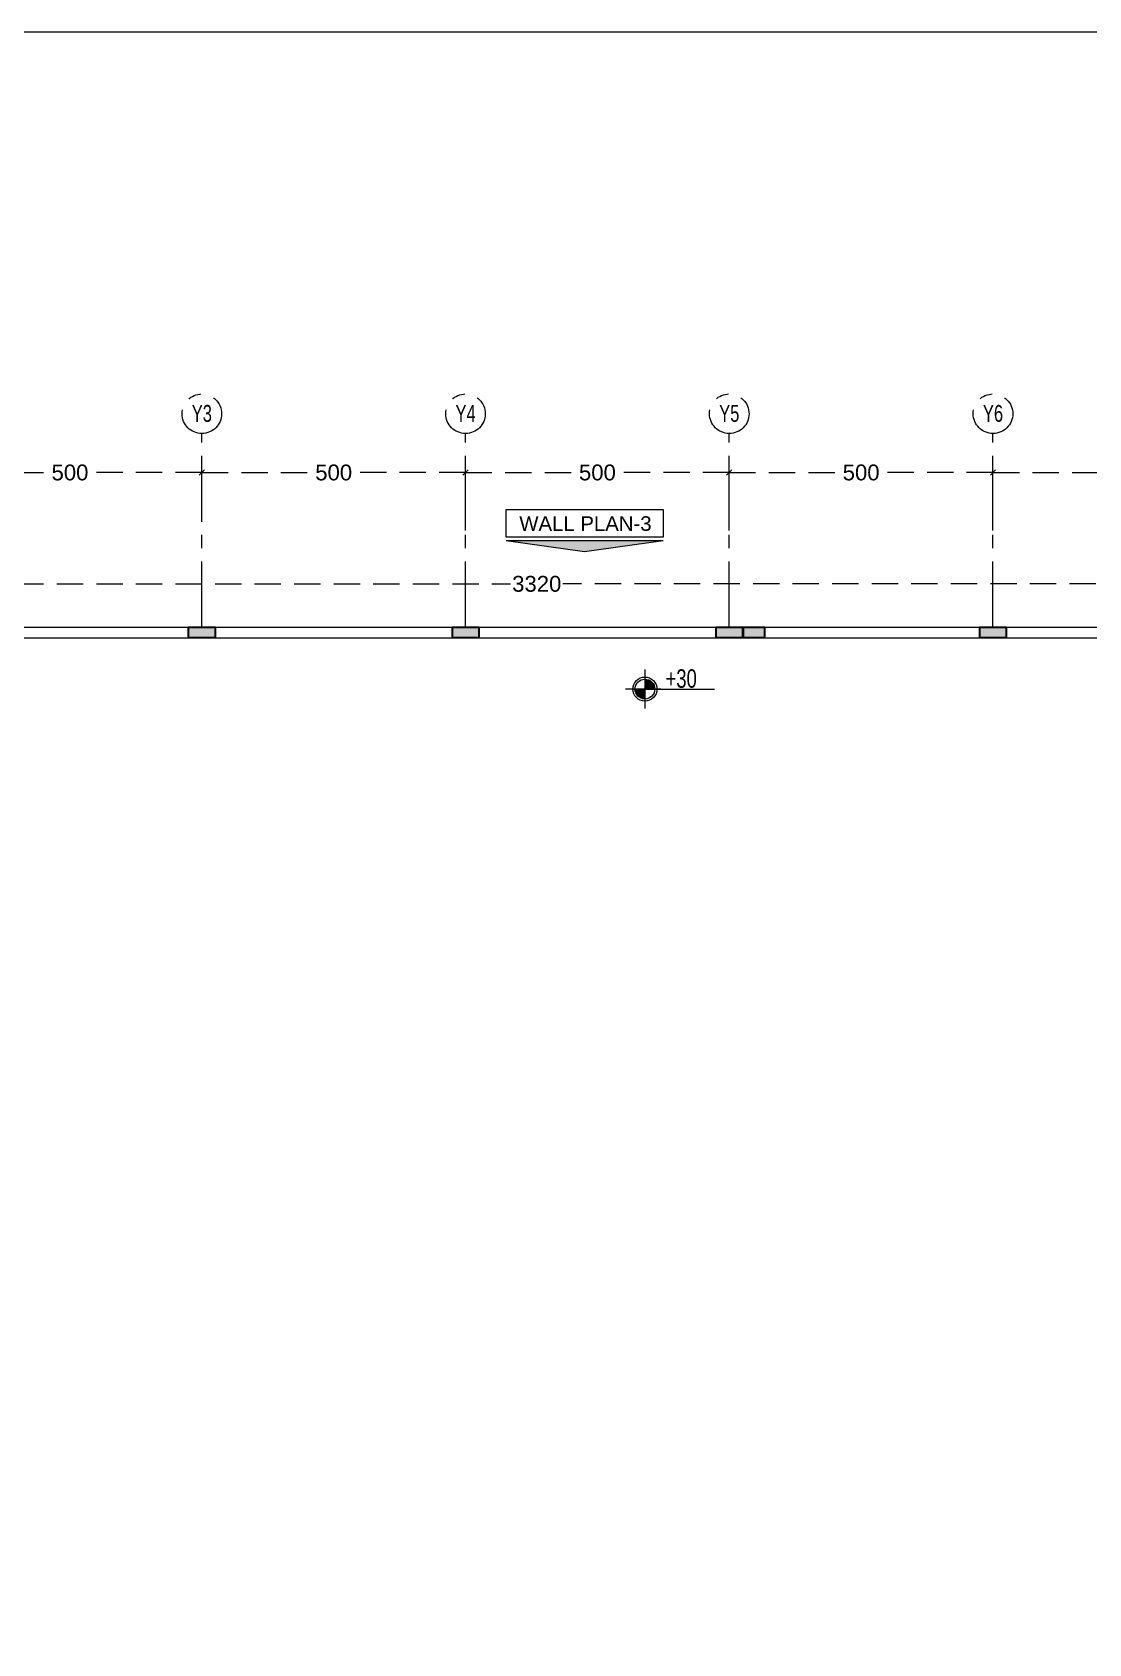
# Model space of a CAD drawing. Header units: inches. Extents: x -114 to 635, y -137 to 57.
# Drawn here: x 35.42 to 55.45, y -86.36 to -55.81 of the extents above; entities that cross this region are included whole.
import ezdxf
from ezdxf.enums import TextEntityAlignment as Align

# ---------------------------------------------------------------- set-up
doc = ezdxf.new("R2010")
doc.units = ezdxf.units.IN
doc.header["$MEASUREMENT"] = 0
doc.header["$PDMODE"] = 98
for name, pattern in [('CENTER', [2, 1.25, -0.25, 0.25, -0.25]), ('CENTERX2', [4, 2.5, -0.5, 0.5, -0.5]), ('DASHED', [0.75, 0.5, -0.25])]:
    doc.linetypes.add(name, pattern=pattern)
doc.layers.get('0').update_dxf_attribs({"lineweight": 5})
doc.layers.get('Defpoints').update_dxf_attribs({"lineweight": 5})
for name, color, linetype, lineweight in [('A-ELEVATION TAG', 230, 'Continuous', 5), ('AXIS DIMENSION', 8, 'Continuous', 5), ('BORDER A2', 7, 'Continuous', 50), ('BOUNDARY WALL', 3, 'Continuous', 18), ('COLUMNS HATCH', 1, 'Continuous', 5), ('DIM-OUT', 3, 'Continuous', 13), ('E-C', 6, 'Continuous', 5), ('LEVEL SYMBOL', 8, 'Continuous', 5), ('PROPOSED COLUMNS', 6, 'Continuous', 30)]:
    doc.layers.add(name, color=color, linetype=linetype, lineweight=lineweight)
doc.layers.add('AXIES', color=7, linetype='CENTER', lineweight=0, true_color=0x949596)
doc.styles.add('002-F.FLOOR PLAN$0$xref plans$0$ATTRIBUTE', font='BKANT.TTF')
doc.styles.add('Arial', font='arial.ttf')
doc.styles.add('ARIAL-GRID', font='arial.ttf', dxfattribs={"width": 0.7, "height": 320})
doc.dimstyles.new('SITE RASH', dxfattribs={"dimtxt": 0.3, "dimasz": 0.1, "dimexe": 0, "dimexo": 0, "dimgap": 0.05, "dimtad": 0, "dimdec": 0, "dimlfac": 100, "dimzin": 0, "dimdsep": 46, "dimtxsty": 'Arial', "dimblk": 'OBLIQUE', "dimcen": 0.05, "dimclrd": 256, "dimclre": 256, "dimclrt": 256, "dimadec": 0, "dimazin": 0, "dimtfac": 10, "dimtdec": 0, "dimtix": 1, "dimtofl": 0, "dimtmove": 1, "dimatfit": 2, "dimldrblk": 'OBLIQUE', "dimfxl": 0.05, "dimtolj": 1, "dimtzin": 0, "dimlwd": -1, "dimlwe": -1, "dimarcsym": 0})

# ---------------------------------------------------------------- blocks, each defined once
blk = doc.blocks.new('_Oblique')
at = {"color": 0, "lineweight": -2}
blk.add_line((-0.5, -0.5), (0.5, 0.5), dxfattribs=at)
blk = doc.blocks.new('*D766')
at = {"layer": 'Defpoints', "color": 0, "transparency": 16777216}
for p in [(61.58161748973664, -66.27102850030428), (28.38161748973666, -67.09371461564228), (61.58161748973664, -67.09371461564228)]:
    blk.add_point(p, dxfattribs=at)
at = {"layer": 'DIM-OUT', "color": 1, "transparency": 16777216}
for p, q in [((28.38161748973666, -67.09371461564228), (28.38161748973666, -66.27102850030428)), ((61.58161748973664, -67.09371461564228), (61.58161748973664, -66.27102850030428))]:
    blk.add_line(p, q, dxfattribs=at)
at = {"layer": 'DIM-OUT', "color": 1, "linetype": 'DASHED', "transparency": 16777216}
for p, q in [((28.38161748973666, -66.27102850030428), (44.48427778987308, -66.27102850030428)), ((61.58161748973664, -66.27102850030428), (45.47895718960022, -66.27102850030428))]:
    blk.add_line(p, q, dxfattribs=at)
at = {"layer": 'DIM-OUT', "color": 1, "transparency": 16777216, "xscale": 0.1, "yscale": 0.1, "zscale": 0.1, "rotation": 180}
blk.add_blockref('_Oblique', (28.38161748973666, -66.27102850030428), dxfattribs=at)
at = {"layer": 'DIM-OUT', "color": 1, "transparency": 16777216, "xscale": 0.1, "yscale": 0.1, "zscale": 0.1}
blk.add_blockref('_Oblique', (61.58161748973664, -66.27102850030428), dxfattribs=at)
at = {"layer": 'DIM-OUT', "transparency": 16777216, "insert": (44.98161748973665, -66.27102850030428), "char_height": 0.3, "attachment_point": 5, "style": 'Arial'}
blk.add_mtext('\\A1;3320', dxfattribs=at)
blk = doc.blocks.new('002-F.FLOOR PLAN$0$xref plans$0$LVL-PL')
h = blk.add_hatch(color=256)
h.paths.add_polyline_path([(0, 0.1233333333366318), (0, 0), (0.1233333333366318, 0, 0.4142135623713494)])
h.paths.add_polyline_path([(0, 3.638e-12), (-0.1233333333366318, 0, 0.4142135623713494), (0, -0.1233333333366318)])
for p, q in [((0, 0.2423931623961835), (0, -0.2423931623961835)), ((0.1999999999970896, 0), (-0.2423931623925455, 0)), ((0, 0), (0.8647632531776706, 0))]:
    blk.add_line(p, q)
for radius in [0.1500000000046361, 0.1233333333369346]:
    blk.add_circle((0, 0), radius)
at = {"style": '002-F.FLOOR PLAN$0$xref plans$0$ATTRIBUTE', "width": 0.75, "flags": 12}
for tag, p in [('LEVEL', (0.5169967120220919, 0.1508291632280816)), ('POSITION', (0.5169967120148158, -0.1541315465772186))]:
    blk.add_attdef(tag, text='', height=0.2, dxfattribs=at).set_placement(p, align=Align.MIDDLE)
blk = doc.blocks.new('DSADAASDASDASASDASASDASASDASASDAS')
at = {"layer": 'COLUMNS HATCH'}
for points in [[(883.6003584421937, -76.70451547365826), (883.6003584421937, -76.50451547365822), (884.1003584421937, -76.50451547365822), (884.1003584421937, -76.70451547365826)], [(888.6003584421937, -76.70451547365826), (888.6003584421937, -76.50451547365822), (889.1003584421937, -76.50451547365822), (889.1003584421937, -76.70451547365826)], [(893.6003584421937, -76.70451547365826), (893.6003584421937, -76.50451547365822), (894.1003584421937, -76.50451547365822), (894.1003584421937, -76.70451547365826)], [(894.1203584421937, -76.70451547365826), (894.1203584421937, -76.50451547365822), (894.5203584421937, -76.50451547365822), (894.5203584421937, -76.70451547365826)], [(898.6003584421937, -76.70451547365826), (898.6003584421937, -76.50451547365822), (899.1003584421937, -76.50451547365822), (899.1003584421937, -76.70451547365826)]]:
    blk.add_hatch(color=256, dxfattribs=at).paths.add_polyline_path(points)
at = {"layer": 'PROPOSED COLUMNS'}
for points in [[(883.6003584421937, -76.70451547365826), (883.6003584421937, -76.50451547365822), (884.1003584421937, -76.50451547365822), (884.1003584421937, -76.70451547365826)], [(888.6003584421937, -76.70451547365826), (888.6003584421937, -76.50451547365822), (889.1003584421937, -76.50451547365822), (889.1003584421937, -76.70451547365826)], [(893.6003584421937, -76.70451547365826), (893.6003584421937, -76.50451547365822), (894.1003584421937, -76.50451547365822), (894.1003584421937, -76.70451547365826)], [(894.1203584421937, -76.70451547365826), (894.1203584421937, -76.50451547365822), (894.5203584421937, -76.50451547365822), (894.5203584421937, -76.70451547365826)], [(898.6003584421937, -76.70451547365826), (898.6003584421937, -76.50451547365822), (899.1003584421937, -76.50451547365822), (899.1003584421937, -76.70451547365826)]]:
    blk.add_lwpolyline(points, close=True, dxfattribs=at)
blk = doc.blocks.new('WSA-GRID')
at = {"layer": 'AXIES', "style": 'ARIAL-GRID', "width": 0.7}
blk.add_attdef('GRID', text='', height=320, dxfattribs=at).set_placement((-0.0001176831137854606, 521.8452060963755), align=Align.MIDDLE_CENTER)
blk = doc.blocks.new('*D980')
at = {"layer": 'AXIS DIMENSION', "transparency": 16777216}
for p, q in [((33.63161748973664, -64.96210910265086), (33.63161748973664, -64.16043891173626)), ((38.63161748973664, -64.91333006810441), (38.63161748973664, -64.16043891173626))]:
    blk.add_line(p, q, dxfattribs=at)
at = {"layer": 'AXIS DIMENSION', "color": 17, "linetype": 'DASHED', "transparency": 16777216}
for p, q in [((33.63161748973664, -64.16043891173626), (35.75071708045969, -64.16043891173626)), ((38.63161748973664, -64.16043891173626), (36.51251789901359, -64.16043891173626))]:
    blk.add_line(p, q, dxfattribs=at)
at = {"layer": 'Defpoints', "color": 0, "transparency": 16777216}
for p in [(38.63161748973664, -64.16043891173626), (33.63161748973664, -64.96210910265086), (38.63161748973664, -64.91333006810441)]:
    blk.add_point(p, dxfattribs=at)
at = {"layer": 'AXIS DIMENSION', "color": 17, "transparency": 16777216, "xscale": 0.1, "yscale": 0.1, "zscale": 0.1, "rotation": 180}
blk.add_blockref('_Oblique', (33.63161748973664, -64.16043891173626), dxfattribs=at)
at = {"layer": 'AXIS DIMENSION', "color": 17, "transparency": 16777216, "xscale": 0.1, "yscale": 0.1, "zscale": 0.1}
blk.add_blockref('_Oblique', (38.63161748973664, -64.16043891173626), dxfattribs=at)
at = {"layer": 'AXIS DIMENSION', "color": 3, "transparency": 16777216, "insert": (36.13161748973664, -64.16043891173626), "char_height": 0.3, "attachment_point": 5, "style": 'Arial'}
blk.add_mtext('\\A1;500', dxfattribs=at)
blk = doc.blocks.new('*D981')
at = {"layer": 'AXIS DIMENSION', "transparency": 16777216}
for p, q in [((38.63161748973664, -64.91333006810441), (38.63161748973664, -64.16043891173626)), ((43.63161748973664, -65.25706006225306), (43.63161748973664, -64.16043891173626))]:
    blk.add_line(p, q, dxfattribs=at)
at = {"layer": 'AXIS DIMENSION', "color": 17, "linetype": 'DASHED', "transparency": 16777216}
for p, q in [((38.63161748973664, -64.16043891173626), (40.75071708045969, -64.16043891173626)), ((43.63161748973664, -64.16043891173626), (41.51251789901359, -64.16043891173626))]:
    blk.add_line(p, q, dxfattribs=at)
at = {"layer": 'Defpoints', "color": 0, "transparency": 16777216}
for p in [(43.63161748973664, -64.16043891173626), (38.63161748973664, -64.91333006810441), (43.63161748973664, -65.25706006225306)]:
    blk.add_point(p, dxfattribs=at)
at = {"layer": 'AXIS DIMENSION', "color": 17, "transparency": 16777216, "xscale": 0.1, "yscale": 0.1, "zscale": 0.1, "rotation": 180}
blk.add_blockref('_Oblique', (38.63161748973664, -64.16043891173626), dxfattribs=at)
at = {"layer": 'AXIS DIMENSION', "color": 17, "transparency": 16777216, "xscale": 0.1, "yscale": 0.1, "zscale": 0.1}
blk.add_blockref('_Oblique', (43.63161748973664, -64.16043891173626), dxfattribs=at)
at = {"layer": 'AXIS DIMENSION', "color": 3, "transparency": 16777216, "insert": (41.13161748973664, -64.16043891173626), "char_height": 0.3, "attachment_point": 5, "style": 'Arial'}
blk.add_mtext('\\A1;500', dxfattribs=at)
blk = doc.blocks.new('*D982')
at = {"layer": 'AXIS DIMENSION', "transparency": 16777216}
for p, q in [((43.63161748973664, -65.25706006225306), (43.63161748973664, -64.16043891173626)), ((48.63161748973661, -65.25706006225306), (48.63161748973661, -64.16043891173626))]:
    blk.add_line(p, q, dxfattribs=at)
at = {"layer": 'AXIS DIMENSION', "color": 17, "linetype": 'DASHED', "transparency": 16777216}
for p, q in [((43.63161748973664, -64.16043891173626), (45.75071708045968, -64.16043891173626)), ((48.63161748973661, -64.16043891173626), (46.51251789901357, -64.16043891173626))]:
    blk.add_line(p, q, dxfattribs=at)
at = {"layer": 'Defpoints', "color": 0, "transparency": 16777216}
for p in [(48.63161748973661, -64.16043891173626), (43.63161748973664, -65.25706006225306), (48.63161748973661, -65.25706006225306)]:
    blk.add_point(p, dxfattribs=at)
at = {"layer": 'AXIS DIMENSION', "color": 17, "transparency": 16777216, "xscale": 0.1, "yscale": 0.1, "zscale": 0.1, "rotation": 180}
blk.add_blockref('_Oblique', (43.63161748973664, -64.16043891173626), dxfattribs=at)
at = {"layer": 'AXIS DIMENSION', "color": 17, "transparency": 16777216, "xscale": 0.1, "yscale": 0.1, "zscale": 0.1}
blk.add_blockref('_Oblique', (48.63161748973661, -64.16043891173626), dxfattribs=at)
at = {"layer": 'AXIS DIMENSION', "color": 3, "transparency": 16777216, "insert": (46.13161748973663, -64.16043891173626), "char_height": 0.3, "attachment_point": 5, "style": 'Arial'}
blk.add_mtext('\\A1;500', dxfattribs=at)
blk = doc.blocks.new('*D983')
at = {"layer": 'AXIS DIMENSION', "transparency": 16777216}
for p, q in [((48.63161748973661, -65.25706006225306), (48.63161748973661, -64.16043891173626)), ((53.63161748973661, -65.25706006225306), (53.63161748973661, -64.16043891173626))]:
    blk.add_line(p, q, dxfattribs=at)
at = {"layer": 'AXIS DIMENSION', "color": 17, "linetype": 'DASHED', "transparency": 16777216}
for p, q in [((48.63161748973661, -64.16043891173626), (50.75071708045967, -64.16043891173626)), ((53.63161748973661, -64.16043891173626), (51.51251789901356, -64.16043891173626))]:
    blk.add_line(p, q, dxfattribs=at)
at = {"layer": 'Defpoints', "color": 0, "transparency": 16777216}
for p in [(53.63161748973661, -64.16043891173626), (48.63161748973661, -65.25706006225306), (53.63161748973661, -65.25706006225306)]:
    blk.add_point(p, dxfattribs=at)
at = {"layer": 'AXIS DIMENSION', "color": 17, "transparency": 16777216, "xscale": 0.1, "yscale": 0.1, "zscale": 0.1, "rotation": 180}
blk.add_blockref('_Oblique', (48.63161748973661, -64.16043891173626), dxfattribs=at)
at = {"layer": 'AXIS DIMENSION', "color": 17, "transparency": 16777216, "xscale": 0.1, "yscale": 0.1, "zscale": 0.1}
blk.add_blockref('_Oblique', (53.63161748973661, -64.16043891173626), dxfattribs=at)
at = {"layer": 'AXIS DIMENSION', "color": 3, "transparency": 16777216, "insert": (51.13161748973661, -64.16043891173626), "char_height": 0.3, "attachment_point": 5, "style": 'Arial'}
blk.add_mtext('\\A1;500', dxfattribs=at)
blk = doc.blocks.new('*D984')
at = {"layer": 'AXIS DIMENSION', "transparency": 16777216}
for p, q in [((53.63161748973661, -65.25706006225306), (53.63161748973661, -64.16043891173626)), ((58.63161748973664, -65.25706006225306), (58.63161748973664, -64.16043891173626))]:
    blk.add_line(p, q, dxfattribs=at)
at = {"layer": 'AXIS DIMENSION', "color": 17, "linetype": 'DASHED', "transparency": 16777216}
for p, q in [((53.63161748973661, -64.16043891173626), (55.75071708045968, -64.16043891173626)), ((58.63161748973664, -64.16043891173626), (56.51251789901357, -64.16043891173626))]:
    blk.add_line(p, q, dxfattribs=at)
at = {"layer": 'Defpoints', "color": 0, "transparency": 16777216}
for p in [(58.63161748973664, -64.16043891173626), (53.63161748973661, -65.25706006225306), (58.63161748973664, -65.25706006225306)]:
    blk.add_point(p, dxfattribs=at)
at = {"layer": 'AXIS DIMENSION', "color": 17, "transparency": 16777216, "xscale": 0.1, "yscale": 0.1, "zscale": 0.1, "rotation": 180}
blk.add_blockref('_Oblique', (53.63161748973661, -64.16043891173626), dxfattribs=at)
at = {"layer": 'AXIS DIMENSION', "color": 17, "transparency": 16777216, "xscale": 0.1, "yscale": 0.1, "zscale": 0.1}
blk.add_blockref('_Oblique', (58.63161748973664, -64.16043891173626), dxfattribs=at)
at = {"layer": 'AXIS DIMENSION', "color": 3, "transparency": 16777216, "insert": (56.13161748973663, -64.16043891173626), "char_height": 0.3, "attachment_point": 5, "style": 'Arial'}
blk.add_mtext('\\A1;500', dxfattribs=at)

msp = doc.modelspace()

# ---------------------------------------------------------------- hatches: boundary and pattern name
at = {"layer": 'A-ELEVATION TAG'}
msp.add_hatch(color=256, dxfattribs=at).paths.add_polyline_path([(45.8895523729205, -65.65969638002935), (44.40372955200275, -65.44645495254235), (47.37537519383915, -65.44645495254326)])

# ---------------------------------------------------------------- linework, layer by layer
msp.add_line((44.40372955200275, -65.44645495254235), (47.37537519383915, -65.44645495254326), dxfattribs=at)
msp.add_lwpolyline([(44.40372955200275, -64.86004074646598), (47.37537519383915, -64.8600407464669), (47.37537519383915, -65.38426734660379), (44.40372955200275, -65.38426734660379)], close=True, dxfattribs=at)
msp.add_lwpolyline([(44.40372955200275, -65.44645495254235), (45.8895523729205, -65.65969638002935), (47.37537519383915, -65.44645495254326)], dxfattribs=at)
at = {"layer": 'AXIES', "linetype": 'CENTERX2', "ltscale": 0.5}
for p, q in [((38.63161748973664, -67.09371461564234), (38.63161748973664, -63.42040550886378)), ((43.63161748973664, -67.09371461564234), (43.63161748973664, -63.42040550886378)), ((48.63161748973664, -67.09371461564234), (48.63161748973664, -63.42040550886378)), ((53.63161748973664, -67.09371461564234), (53.63161748973664, -63.42040550886378))]:
    msp.add_line(p, q, dxfattribs=at)
for centre in [(38.63161748973664, -63.04540550886378), (43.63161748973664, -63.04540550886378), (48.63161748973664, -63.04540550886378), (53.63161748973664, -63.04540550886378)]:
    msp.add_circle(centre, 0.375, dxfattribs=at)
at = {"layer": 'BORDER A2', "lineweight": 5}
msp.add_lwpolyline([(10.37064837757059, -113.4145161599681), (80.6706483775706, -113.4145161599681), (80.6706483775706, -55.81451615996809), (10.37064837757059, -55.81451615996809)], close=True, dxfattribs=at)
at = {"layer": 'BOUNDARY WALL'}
for points in [[(28.38161748973666, -67.09371461564228), (61.58161748973664, -67.09371461564228), (61.58161748973664, -97.89412864850254)], [(28.58161748973664, -102.8937146156422), (28.58161748973664, -67.29371461564233), (61.38161748973666, -67.29371461564233), (61.38161748973687, -97.89412864850254)]]:
    msp.add_lwpolyline(points, dxfattribs=at)

# ---------------------------------------------------------------- block references
at = {"layer": 'AXIES', "color": 251, "linetype": 'CENTERX2', "xscale": 0.001, "yscale": 0.001, "zscale": 0.001}
for p, values in [((38.63161748973664, -63.56123873408143), {'GRID': 'Y3'}), ((43.63161748973664, -63.56123873408143), {'GRID': 'Y4'}), ((48.63161748973664, -63.56123873408143), {'GRID': 'Y5'}), ((53.63161748973664, -63.56123873408143), {'GRID': 'Y6'})]:
    msp.add_blockref('WSA-GRID', p, dxfattribs=at).add_auto_attribs(values)
at = {"layer": 'E-C', "linetype": 'ByBlock'}
msp.add_blockref('DSADAASDASDASASDASASDASASDASASDAS', (-845.2187409524571, 9.410800858015904), dxfattribs=at)
at = {"layer": 'LEVEL SYMBOL', "linetype": 'Continuous', "lineweight": 0}
ref = msp.add_blockref('002-F.FLOOR PLAN$0$xref plans$0$LVL-PL', (47.03179422589832, -68.26464637362051), dxfattribs=dict(at, xscale=1.524000000000014, yscale=1.524000000000014, zscale=1.524000000000014))
ref.add_attrib('LEVEL', '+30', dxfattribs={"layer": '0', "lineweight": 5, "height": 0.3499999999999999, "rotation": 359.9999992778307, "style": '002-F.FLOOR PLAN$0$xref plans$0$ATTRIBUTE', "width": 0.7500000000000003}).set_placement((47.71941865529729, -68.06403811049722), align=Align.MIDDLE)

# ---------------------------------------------------------------- texts
at = {"layer": 'A-ELEVATION TAG', "style": 'Arial'}
msp.add_text('WALL PLAN-3', height=0.2761567211446908, dxfattribs=at).set_placement((45.90464610916008, -65.26523168828749, -0.2375037433503167), align=Align.CENTER)

# ---------------------------------------------------------------- dimensions: what is measured, and where the dimension line sits
at = {"layer": 'AXIS DIMENSION'}
for base, p1, p2, picture, middle in [((38.63161748973664, -64.16043891173626), (33.63161748973664, -64.96210910265086), (38.63161748973664, -64.91333006810441), '*D980', (36.13161748973664, -64.16043891173626)), ((43.63161748973664, -64.16043891173626), (38.63161748973664, -64.91333006810441), (43.63161748973664, -65.25706006225306), '*D981', (41.13161748973664, -64.16043891173626)), ((48.63161748973661, -64.16043891173626), (43.63161748973664, -65.25706006225306), (48.63161748973661, -65.25706006225306), '*D982', (46.13161748973663, -64.16043891173626)), ((53.63161748973661, -64.16043891173626), (48.63161748973661, -65.25706006225306), (53.63161748973661, -65.25706006225306), '*D983', (51.13161748973661, -64.16043891173626)), ((58.63161748973664, -64.16043891173626), (53.63161748973661, -65.25706006225306), (58.63161748973664, -65.25706006225306), '*D984', (56.13161748973663, -64.16043891173626))]:
    dim = msp.add_linear_dim(base=base, p1=p1, p2=p2, dimstyle='SITE RASH', override={"dimclrd": 17, "dimclrt": 3}, dxfattribs=at)
    dim.commit()
    dim.dimension.update_dxf_attribs({"geometry": picture, "text_midpoint": middle})
at = {"layer": 'DIM-OUT'}
dim = msp.add_linear_dim(base=(61.58161748973664, -66.27102850030428), p1=(28.38161748973666, -67.09371461564228), p2=(61.58161748973664, -67.09371461564228), dimstyle='SITE RASH', override={"dimclrd": 1, "dimclre": 1}, dxfattribs=at)
dim.commit()
dim.dimension.update_dxf_attribs({"geometry": '*D766', "text_midpoint": (44.98161748973665, -66.27102850030428)})

doc.saveas('drawing.dxf')
